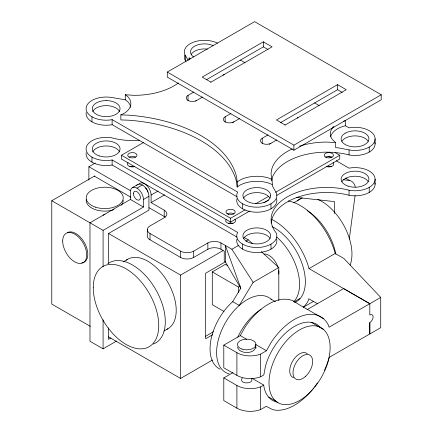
<?xml version="1.0" encoding="UTF-8"?>
<svg xmlns="http://www.w3.org/2000/svg" width="433" height="433" viewBox="0 0 433 433"><rect width="100%" height="100%" fill="white"/><g stroke="black" fill="none" stroke-linecap="round" stroke-linejoin="round"><path stroke-width="0.65" d="M306.937 309.736L343.618 288.562L369.814 303.685L369.814 315.029A4.633 2.674 -60 0 1 373.089 316.918A4.633 2.674 -60 0 1 369.814 322.59L369.814 333.935L329.237 357.36L329.161 357.766A52.566 30.348 -60 0 1 324.506 370.285M349.258 239.151L355.071 195.575M255.67 345.642C256.444 354.34 239.335 354.779 237.463 347.022M320.469 327.527A43.993 25.401 -60 0 0 291.182 328.495A43.993 25.401 -60 0 0 265.489 366.08L263.821 374.962L260.666 376.786A18.911 10.922 0 0 1 236.9 375.384L223.801 367.823L223.801 345.133L240.283 335.618L244.991 327.202A52.566 30.348 -60 0 1 297.249 303.538L323.446 318.661M223.801 345.133L236.9 352.695A18.911 10.922 0 0 0 260.666 354.097L266.479 350.741L271.188 342.324A52.566 30.348 -60 0 1 328.495 325.313L329.058 327.213L380.726 297.417L343.921 258.523L335.191 253.484L335.115 253.078A52.566 30.348 60 0 0 288.248 200.966M220.153 369.214A43.224 24.952 -60 0 1 210.893 340.094A43.224 24.952 -60 0 1 232.7 301.66L240.78 288.226L225.328 245.473L225.328 261.862L240.78 288.226M261.278 251.622L278.814 267.534L253.143 282.354L239.249 305.444L232.7 301.66M242.274 378.025C237.847 384.347 255.232 384.601 251.308 378.193M272.092 184.528L268.801 183.116A24.697 14.262 0 0 0 239.048 185.654L237.192 187.099L237.192 182.06L239.048 180.615A24.697 14.262 0 0 1 268.801 178.077L272.086 179.489L272.395 186.044L276.173 192.582A20.07 11.588 0 0 1 256.791 207.169A20.07 11.588 0 0 1 237.408 192.582L237.728 192.138L112.125 119.622L111.357 119.806A20.07 11.588 0 0 1 86.091 108.613A20.07 11.588 0 0 1 111.357 97.425L125.283 99.779L127.551 101.484A24.697 14.262 0 0 1 130.766 107.373M167.284 72.062L254.609 21.65L381.224 94.751L381.224 99.79L293.899 150.208L167.284 77.106L167.284 72.062L293.899 145.163L381.224 94.751M210.73 82.27L272.07 46.856L263.34 41.817L202.216 77.106L210.947 82.146M206.287 79.796L263.34 46.856L267.995 49.546M196.755 100.424A6.176 3.567 0 0 1 188.025 100.424A6.176 3.567 0 0 1 188.025 95.379L193.843 92.018M195.592 101.095L202.579 97.062M88.889 180.166L88.889 166.705L95.32 162.992M249.857 210.925L230.594 222.048L121.44 159.03L121.44 155.247L143.621 142.441M90.416 326.39L51.776 304.085L51.776 200.733L94.8 175.895M233.869 121.846A6.176 3.567 0 0 1 225.138 121.846A6.176 3.567 0 0 1 225.138 116.807L230.957 113.446M232.12 122.853L239.687 118.485M132.287 187.668L137.743 184.518A9.261 5.348 60 0 1 144.882 187.002A9.261 5.348 60 0 1 148.925 196.322L148.925 210.184L108.537 233.501L108.537 263.172M116.542 341.052L103.081 348.825L89.983 341.264L89.983 222.789L130.365 199.472L130.365 191.911A9.261 5.348 60 0 1 136.915 188.128L142.376 184.978M284.952 125.126L346.292 89.712L337.561 84.668L276.438 119.957L285.168 125.002M51.776 200.733L103.081 230.351L143.464 207.034L143.464 199.472L148.925 196.322M225.328 261.862L224.234 261.229L224.234 251.145L220.96 249.256A9.261 5.348 0 0 0 207.862 249.256L193.675 257.451A9.261 5.348 0 0 1 180.577 257.451L150.013 239.806L150.013 233.501A9.261 5.348 0 0 1 150.013 225.939L164.204 217.75A9.261 5.348 0 0 0 164.204 210.184L151.106 202.622L151.106 195.061L158.121 191.007M280.514 122.647L337.561 89.712L342.222 92.397M270.977 143.274A6.176 3.567 0 0 1 262.246 143.274A6.176 3.567 0 0 1 262.246 138.235L268.07 134.874M151.106 202.622L164.556 194.861M269.234 144.281L276.801 139.913M123.237 261.857L127.762 259.243M121.44 155.247L230.594 218.264L245.186 209.843M255.692 203.775L268.536 196.36M275.54 192.317L339.743 155.247L339.743 159.03L276.703 195.424M263.865 202.839L268.536 200.143M150.013 233.501L180.577 251.145A9.261 5.348 0 0 0 193.675 251.145L207.862 242.956A9.261 5.348 0 0 1 220.96 242.956L231.877 249.256L253.143 282.354M293.736 202.806L302.229 197.903A43.224 24.952 60 0 0 297.195 200.934M108.564 233.517L180.577 275.096L223.017 250.593M231.877 249.256L238.897 245.208M245.912 241.154L248.25 239.806L252.26 243.438M225.593 261.705L205.68 273.201L205.68 338.741L212.711 334.687M223.921 311.408L212.278 304.686L212.278 271.919L225.376 264.357L227.704 265.7M110.875 338.021L108.537 339.375L108.537 327.911M212.278 271.919L238.475 287.041L240.18 286.056M163.934 331.045L167.896 328.755M271.967 219.52A52.566 30.348 60 0 1 308.918 268.2L308.994 268.606L335.191 253.484M205.253 336.468L213.453 331.732M293.996 301.898L299.82 298.537M313.681 301.26L303.203 307.306A52.566 30.348 60 0 0 308.247 300.654L308.816 298.754L317.53 303.782M108.564 336.869L180.577 378.447L212.549 359.985M312.139 389.889A52.566 30.348 -60 0 1 272.568 409.607L266.284 406.311L260.666 409.553A18.911 10.922 0 0 1 236.9 408.151L223.801 400.59L223.801 377.901L232.97 372.607M223.801 377.901L236.9 385.467A18.911 10.922 0 0 0 260.666 386.869L263.751 385.089L263.762 385.565A43.993 25.401 -60 0 0 277.975 402.268M237.192 187.099L236.727 182.656A124.98 72.154 0 0 0 128.547 120.201L120.845 119.93L120.845 114.886L123.627 113.657A24.697 14.262 0 0 0 127.551 96.44L125.283 94.74L125.283 99.779M237.143 196.836L112.125 124.661L111.357 124.845A20.07 11.588 0 0 1 86.205 112.445M375.092 184.236L375.092 179.197A20.07 11.588 0 0 1 349.832 190.385L349.063 190.201A55.489 32.037 0 0 0 287.35 196.842A55.489 32.037 0 0 0 275.853 232.467L276.173 232.911A20.07 11.588 0 0 1 256.791 247.497A20.07 11.588 0 0 1 237.408 232.911L237.728 232.467L112.125 159.95L111.357 160.134A20.07 11.588 0 0 1 86.091 148.947A20.07 11.588 0 0 1 111.357 137.754L112.125 137.938A55.489 32.037 0 0 0 139.583 140.552M237.143 237.17L112.125 164.989L111.357 165.173A20.07 11.588 0 0 1 86.205 152.773M375.092 143.902L375.092 138.863A20.07 11.588 0 0 0 349.832 127.67L349.063 127.854L345.442 125.765L344.825 125.873A24.697 14.262 0 0 0 330.574 136.855M120.845 114.886L128.547 115.156A124.98 72.154 0 0 1 236.727 177.617L237.192 182.06M375.092 138.863A20.07 11.588 0 0 1 349.832 150.051L338.514 147.875L335.694 147.685L335.694 142.641L327.489 142.089A55.489 32.037 0 0 0 299.506 146.159M125.283 94.74L133.7 95.309A55.489 32.037 0 0 0 178.364 82.968M296.389 197.399L334.498 201.61L334.498 213.534M343.039 179.695L349.702 180.491A20.032 11.561 -60 0 1 355.26 187.051M271.399 180.87A55.489 32.037 0 0 1 349.063 154.911L349.832 155.095A20.07 11.588 0 0 0 374.983 142.695M271.155 223.13A55.489 32.037 0 0 1 349.063 195.24L349.832 195.429A20.07 11.588 0 0 0 374.983 183.029M189.102 59.819L189.102 57.93L190.736 58.596M240.412 60.09L245.083 62.785M314.52 102.87L319.186 105.565M335.077 152.551L339.743 155.247M328.03 156.048L330.953 157.731M336.208 160.767L349.063 168.188L349.832 168.004A20.07 11.588 0 0 1 375.092 179.197M345.626 178.136L349.702 180.491M308.994 268.606L369.814 303.722M244.152 237.441L248.25 239.806M88.889 166.705L130.403 190.672M94.345 176.155L130.82 197.215M148.974 207.694L164.204 216.489A9.261 5.348 0 0 1 165.244 217.204M130.365 199.472L143.464 207.034M270.961 299.084L275.491 301.698M311.132 322.276L323.354 329.334A43.224 24.952 -60 0 1 304.253 397.37A43.224 24.952 -60 0 1 271.047 368.932A43.224 24.952 -60 0 1 323.354 329.334M240.283 335.618L246.686 339.315M255.416 344.359L266.479 350.741M252.109 378.366L263.751 385.089M268.763 397.056L275.751 401.088M335.694 142.641L332.533 139.707A24.697 14.262 0 0 1 333.93 126.404M186.114 61.454A55.489 32.037 0 0 0 185.335 60.382L185.015 59.938A20.07 11.588 0 0 1 184.577 55.126M188.16 60.328L185.015 54.894A20.07 11.588 0 0 1 193.724 42.088A20.07 11.588 0 0 1 217.49 43.116M272.086 179.489L271.107 174.64A55.489 32.037 0 0 1 292.345 148.914M189.102 57.93L189.47 59.738M380.726 297.417L380.726 327.667L369.814 333.967L369.814 322.59M369.214 147.052L369.214 152.097M369.214 187.386L369.214 192.431M349.063 149.872L349.063 154.911M349.063 190.201L349.063 195.24M345.442 125.765L345.442 120.726L344.825 120.834A24.697 14.262 0 0 0 343.542 121.197M337.561 84.668L337.561 89.712M293.899 145.163L293.899 150.208M278.814 267.534L278.814 300.534M270.982 203.775L270.982 208.814M270.982 244.104L270.982 249.143M263.34 41.817L263.34 46.856M262.246 138.235L262.246 143.61M260.666 354.097L260.666 376.786M260.666 386.869L260.666 409.553M255.984 347.022L255.984 348.284M242.599 203.775L242.599 208.814M242.599 244.104L242.599 249.143M238.475 287.041L238.475 292.394M236.9 352.695L236.9 375.384M236.9 385.467L236.9 408.151M230.594 218.264L230.594 222.048M225.138 116.807L225.138 122.182M220.96 242.956L220.96 249.256M207.862 242.956L207.862 249.256M193.675 251.145L193.675 257.451M188.025 95.379L188.025 100.759M185.335 55.343L185.335 60.382M180.577 251.145L180.577 257.451M180.577 275.096L180.577 378.447M164.204 210.184L164.204 216.489M147.301 229.723L147.301 236.023A9.261 5.348 0 0 0 150.013 239.806M112.125 119.622L112.125 124.661M112.125 159.95L112.125 164.989M103.081 230.351L103.081 266.701M103.081 319.879L103.081 348.825M91.969 116.807L91.969 121.846M91.969 157.136L91.969 162.175M136.915 188.128A9.261 5.348 60 0 1 143.464 199.472M136.704 185.486A9.261 5.348 60 0 1 137.358 184.783M276.611 198.807A20.07 11.588 0 0 1 256.791 212.208A20.07 11.588 0 0 1 236.97 198.807M243.633 198.043A13.894 8.021 0 0 1 256.791 192.598A13.894 8.021 0 0 1 269.948 198.043M193.6 56.945A13.894 8.021 0 0 1 194.574 46.228A13.894 8.021 0 0 1 213.144 45.665M92.743 111.579A13.894 8.021 0 0 1 106.161 105.636A13.894 8.021 0 0 1 119.578 111.579M191.24 54.363A13.894 8.021 0 0 1 207.407 49.108M341.87 141.326A13.894 8.021 0 0 1 355.028 135.881A13.894 8.021 0 0 1 368.185 141.326M297.173 118.068A6.176 3.567 0 0 1 298.001 117.668M222.952 75.212A6.176 3.567 0 0 1 224.229 74.649M92.743 151.913A13.894 8.021 0 0 1 106.161 145.964A13.894 8.021 0 0 1 119.578 151.913M134.825 166.537A4.942 2.852 0 0 1 128.866 166.088A4.942 2.852 0 0 1 128.081 162.646M333.107 162.646A4.942 2.852 0 0 1 332.322 166.088A4.942 2.852 0 0 1 326.358 166.537M234.87 219.358A4.942 2.852 0 0 1 230.594 223.639A4.942 2.852 0 0 1 226.318 219.358M276.611 239.135A20.07 11.588 0 0 1 256.791 252.536A20.07 11.588 0 0 1 236.97 239.135M129.889 166.64A4.942 2.852 0 0 1 133.635 166.353M327.554 166.359A4.942 2.852 0 0 1 331.299 166.64M228.126 223.358A4.942 2.852 0 0 1 233.062 223.358M243.633 238.377A13.894 8.021 0 0 1 256.791 232.932A13.894 8.021 0 0 1 269.948 238.377M341.87 181.66A13.894 8.021 0 0 1 355.028 176.215A13.894 8.021 0 0 1 368.185 181.66M271.994 226.546A43.993 25.401 60 0 1 303.013 266.587A43.993 25.401 60 0 1 294.516 302.629M229.127 373.868A43.224 24.952 -60 0 1 225.55 322.477A43.224 24.952 -60 0 1 271.843 299.901M138.885 184.225A9.261 5.348 60 0 1 146.251 184.956A9.261 5.348 60 0 1 151.106 195.061M145.461 187.906A4.942 2.852 60 0 1 147.929 192.182M317.432 382.826A52.566 30.348 -60 0 1 314.661 386.707M313.833 387.784A52.566 30.348 -60 0 1 312.989 388.845M325.556 157.136A4.633 2.674 0 0 1 332.106 157.136M129.083 157.136A4.633 2.674 0 0 0 136.828 155.94A4.633 2.674 0 0 0 131.156 152.665A4.633 2.674 0 0 0 129.083 157.136A4.633 2.674 0 0 1 135.632 157.136M227.32 213.853A4.633 2.674 0 0 1 233.869 213.853M317.822 199.342A43.224 24.952 60 0 1 350.135 265.066M307.121 210.59A43.224 24.952 60 0 1 335.835 254.187M276.709 237.003A43.224 24.952 60 0 1 293.682 301.774M264.092 254.047A13.894 8.021 60 0 1 278.083 267.605M278.706 270.533A13.894 8.021 60 0 1 278.706 274.084M237.76 337.21A43.224 24.952 -60 0 1 261.148 309.27M293.574 377.663A13.894 8.021 -60 0 1 292.605 361.198A13.894 8.021 -60 0 1 307.343 353.804M67.299 232.662A16.979 9.802 60 0 1 85.317 244.429A16.979 9.802 60 0 1 81.794 262.842M126.257 260.255A40.134 23.171 60 0 1 167.636 281.959A40.134 23.171 60 0 1 166.824 329.313M123.237 200.419A18.522 10.695 0 0 1 121.218 205.274M113.976 209.68A18.522 10.695 0 0 1 94.627 209.388A18.522 10.695 0 0 1 86.291 199.299M103.189 215.336A6.176 3.567 0 0 1 104.997 214.194M107.806 263.767A46.309 26.738 60 0 1 155.977 289.931A46.309 26.738 60 0 1 153.401 344.013M345.204 133.191L342.996 134.852A13.894 8.021 0 0 0 346.568 145.228A13.894 8.021 0 0 0 364.851 144.535L367.06 142.874A13.894 8.021 0 0 0 363.482 132.498A13.894 8.021 0 0 0 345.204 133.191M106.161 100.591L102.567 100.867A13.894 8.021 0 0 0 92.386 109.663A13.894 8.021 0 0 0 106.161 116.634L109.755 116.363A13.894 8.021 0 0 0 119.936 107.568A13.894 8.021 0 0 0 106.161 100.591M270.685 195.581L270.208 193.502A13.894 8.021 0 0 0 254.977 187.624A13.894 8.021 0 0 0 242.897 195.581L243.373 197.654A13.894 8.021 0 0 0 258.604 203.532A13.894 8.021 0 0 0 270.685 195.581M133.424 193.675A4.942 2.852 60 0 0 138.663 200.192A4.942 2.852 60 0 0 138.663 193.205A4.942 2.852 60 0 0 133.424 193.675M99.217 155.891A13.894 8.021 0 0 0 120.055 148.947A13.894 8.021 0 0 0 99.217 141.997A13.894 8.021 0 0 0 99.217 155.891M246.967 241.582A13.894 8.021 0 0 0 270.208 237.988A13.894 8.021 0 0 0 253.197 228.164A13.894 8.021 0 0 0 246.967 241.582M348.078 186.141A13.894 8.021 0 0 0 368.921 179.197A13.894 8.021 0 0 0 348.078 172.247A13.894 8.021 0 0 0 348.078 186.141M242.09 349.133A9.261 5.348 0 0 0 255.984 344.506A9.261 5.348 0 0 0 242.09 339.873A9.261 5.348 0 0 0 242.09 349.133M326.514 157.563A4.633 2.674 0 0 0 333.459 155.247A4.633 2.674 0 0 0 326.514 152.93A4.633 2.674 0 0 0 326.514 157.563M228.278 214.281A4.633 2.674 0 0 0 235.222 211.964A4.633 2.674 0 0 0 228.278 209.648A4.633 2.674 0 0 0 228.278 214.281M305.368 376.591A13.894 8.021 -60 0 0 309.774 355.071A13.894 8.021 -60 0 0 293.336 369.641A13.894 8.021 -60 0 0 305.368 376.591M95.455 207.158A18.522 10.695 0 0 0 123.237 197.897A18.522 10.695 0 0 0 95.455 188.636A18.522 10.695 0 0 0 95.455 207.158M62.693 241.067A16.979 9.802 60 0 0 80.7 263.47A16.979 9.802 60 0 0 80.7 239.454A16.979 9.802 60 0 0 62.693 241.067M93.257 287.696A46.309 26.738 60 0 0 142.376 348.803A46.309 26.738 60 0 0 142.376 283.312A46.309 26.738 60 0 0 93.257 287.696"/></g></svg>
